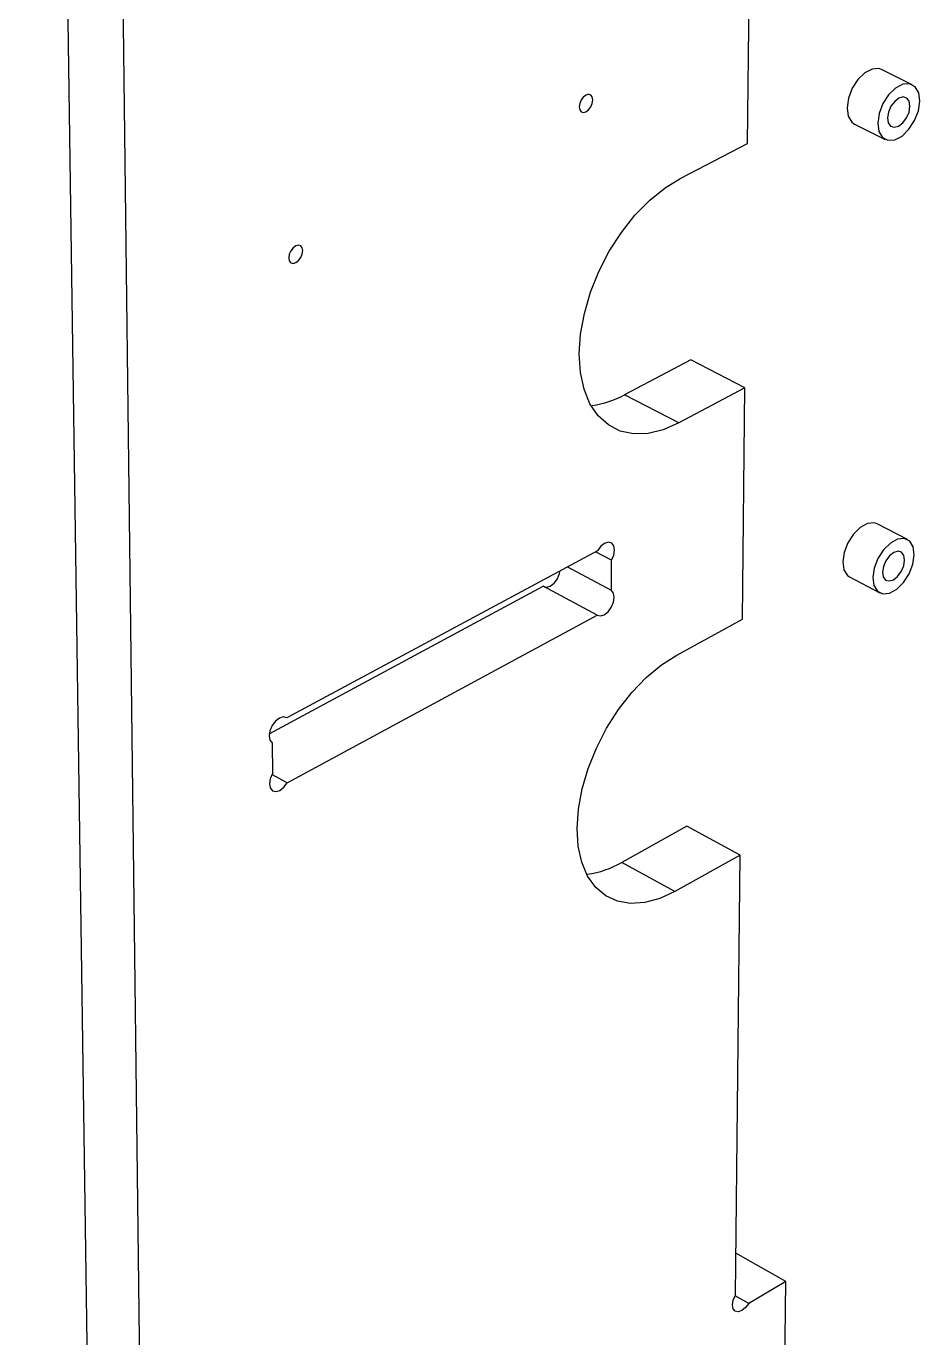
# Model space of a CAD drawing. Extents: x 0 to 161, y 0 to 257.
# Drawn here: x 72.5 to 109, y 75.2 to 128.6 of the extents above; entities that cross this region are included whole.
import ezdxf

# ---------------------------------------------------------------- set-up
doc = ezdxf.new("R2010")
doc.units = 0
doc.layers.get('0').update_dxf_attribs({"linetype": 'CONTINUOUS'})

msp = doc.modelspace()

# ---------------------------------------------------------------- linework, layer by layer
at = {"color": 7, "linetype": 'CONTINUOUS'}
for p, q in [((72.543, 246.951), (75.734, 24.405)), ((75.087, 242.617), (77.791, 23.053)), ((101.957, 123.876), (102.051, 132.797)), ((108.673, 126.266), (107.422, 126.885)), ((106.316, 124.662), (107.565, 124.038)), ((99.235, 122.464), (101.957, 123.876)), ((99.639, 115.058), (96.941, 113.63)), ((101.851, 113.917), (99.639, 115.058)), ((101.851, 113.917), (99.153, 112.48)), ((101.751, 104.482), (101.851, 113.917)), ((99.153, 112.48), (96.941, 113.63)), ((108.473, 107.73), (107.244, 108.369)), ((95.839, 107.275), (83.164, 100.465)), ((96.412, 106.888), (95.761, 107.233)), ((96.405, 105.657), (94.606, 106.612)), ((96.405, 105.657), (96.412, 106.888)), ((106.116, 106.203), (107.344, 105.56)), ((82.45, 99.816), (93.625, 105.824)), ((95.825, 104.652), (93.625, 105.824)), ((83.181, 97.814), (95.825, 104.652)), ((99.076, 103.023), (101.751, 104.482)), ((83.164, 100.465), (83.139, 100.479)), ((82.571, 99.439), (82.58, 98.193)), ((83.181, 97.814), (82.559, 98.157)), ((99.475, 96.043), (96.824, 94.571)), ((101.649, 94.866), (99.475, 96.043)), ((101.649, 94.866), (98.997, 93.385)), ((101.458, 76.929), (101.649, 94.866)), ((98.997, 93.385), (96.824, 94.571)), ((103.523, 77.487), (101.476, 78.64)), ((103.523, 77.487), (102.002, 76.599)), ((103.333, 62.389), (103.523, 77.487)), ((102.002, 76.599), (101.448, 76.912))]:
    msp.add_line(p, q, dxfattribs=at)
for points in [[(107.422, 126.885), (107.314, 126.922), (107.036, 126.904), (106.737, 126.749), (106.455, 126.477), (106.223, 126.119), (106.069, 125.719), (106.011, 125.326), (106.058, 124.987), (106.203, 124.743), (106.316, 124.662)], [(108.978, 125.599), (108.933, 125.938), (108.789, 126.182), (108.565, 126.303), (108.287, 126.284), (107.989, 126.129), (107.706, 125.856), (107.473, 125.497), (107.319, 125.097), (107.261, 124.703), (107.308, 124.364), (107.452, 124.12), (107.677, 124.001), (107.955, 124.02), (108.253, 124.176), (108.534, 124.449), (108.766, 124.807), (108.92, 125.206), (108.978, 125.599)], [(95.646, 125.648), (95.626, 125.768), (95.566, 125.847), (95.476, 125.875), (95.37, 125.846), (95.264, 125.766), (95.174, 125.646), (95.113, 125.505), (95.091, 125.364), (95.112, 125.245), (95.172, 125.165), (95.261, 125.138), (95.367, 125.166), (95.473, 125.247), (95.564, 125.366), (95.624, 125.507), (95.646, 125.648)], [(108.579, 125.39), (108.547, 125.591), (108.451, 125.724), (108.305, 125.771), (108.13, 125.723), (107.954, 125.588), (107.803, 125.387), (107.701, 125.149), (107.662, 124.912), (107.694, 124.712), (107.79, 124.578), (107.937, 124.532), (108.111, 124.58), (108.287, 124.715), (108.438, 124.916), (108.54, 125.153), (108.579, 125.39)], [(99.153, 112.48), (98.518, 112.202), (97.898, 112.053), (97.309, 112.036), (96.764, 112.152), (96.279, 112.399), (95.864, 112.771), (95.53, 113.26), (95.287, 113.853), (95.139, 114.536), (95.092, 115.292), (95.146, 116.103), (95.301, 116.948), (95.552, 117.807), (95.894, 118.656), (96.318, 119.476), (96.813, 120.246), (97.366, 120.946), (97.965, 121.558), (98.593, 122.069), (99.235, 122.464)], [(83.821, 119.505), (83.799, 119.625), (83.736, 119.705), (83.643, 119.732), (83.533, 119.702), (83.423, 119.62), (83.331, 119.497), (83.27, 119.354), (83.249, 119.211), (83.271, 119.091), (83.334, 119.011), (83.427, 118.985), (83.537, 119.015), (83.646, 119.097), (83.739, 119.219), (83.8, 119.362), (83.821, 119.505)], [(107.244, 108.369), (107.117, 108.411), (106.843, 108.384), (106.55, 108.225), (106.272, 107.951), (106.044, 107.598), (105.892, 107.206), (105.836, 106.824), (105.882, 106.498), (106.024, 106.268), (106.116, 106.203)], [(96.412, 106.888), (96.502, 107.096), (96.534, 107.301), (96.504, 107.473), (96.416, 107.585), (96.285, 107.621), (96.129, 107.574), (95.972, 107.453), (95.839, 107.275)], [(108.753, 107.106), (108.708, 107.432), (108.567, 107.663), (108.346, 107.772), (108.073, 107.745), (107.78, 107.585), (107.502, 107.311), (107.273, 106.957), (107.121, 106.564), (107.065, 106.182), (107.11, 105.856), (107.252, 105.625), (107.473, 105.518), (107.747, 105.546), (108.04, 105.706), (108.317, 105.98), (108.545, 106.333), (108.696, 106.724), (108.753, 107.106)], [(108.36, 106.891), (108.329, 107.084), (108.235, 107.21), (108.091, 107.25), (107.919, 107.197), (107.745, 107.061), (107.597, 106.861), (107.496, 106.628), (107.459, 106.398), (107.49, 106.205), (107.585, 106.079), (107.729, 106.04), (107.901, 106.092), (108.074, 106.229), (108.222, 106.428), (108.322, 106.661), (108.36, 106.891)], [(93.661, 105.805), (93.757, 105.789), (93.913, 105.835), (94.069, 105.956), (94.201, 106.133), (94.29, 106.34), (94.315, 106.456)], [(95.825, 104.652), (95.957, 104.617), (96.113, 104.664), (96.269, 104.786), (96.401, 104.963), (96.49, 105.17), (96.522, 105.374), (96.493, 105.546), (96.405, 105.657)], [(98.997, 93.385), (98.373, 93.095), (97.764, 92.93), (97.184, 92.893), (96.649, 92.986), (96.172, 93.207), (95.764, 93.552), (95.436, 94.012), (95.197, 94.576), (95.052, 95.23), (95.006, 95.958), (95.059, 96.742), (95.211, 97.563), (95.458, 98.4), (95.794, 99.232), (96.21, 100.038), (96.696, 100.798), (97.24, 101.493), (97.828, 102.105), (98.445, 102.619), (99.076, 103.023)], [(83.164, 100.465), (83.026, 100.5), (82.864, 100.451), (82.702, 100.326), (82.566, 100.144), (82.475, 99.933), (82.444, 99.725), (82.478, 99.551), (82.571, 99.439)], [(82.58, 98.193), (82.489, 97.983), (82.458, 97.775), (82.492, 97.603), (82.585, 97.491), (82.722, 97.458), (82.884, 97.507), (83.045, 97.633), (83.181, 97.814)], [(102.002, 76.599), (101.874, 76.426), (101.725, 76.304), (101.576, 76.252), (101.451, 76.278), (101.368, 76.378), (101.34, 76.537), (101.372, 76.731), (101.458, 76.929)]]:
    msp.add_lwpolyline(points, dxfattribs=at)
for centre, radius, start, end in [((95.181, 116.781), 3.609, 276.9545, 299.1959), ((94.976, 97.714), 3.646, 277.031, 300.4488)]:
    msp.add_arc(centre, radius, start, end, dxfattribs=at)

doc.saveas('drawing.dxf')
